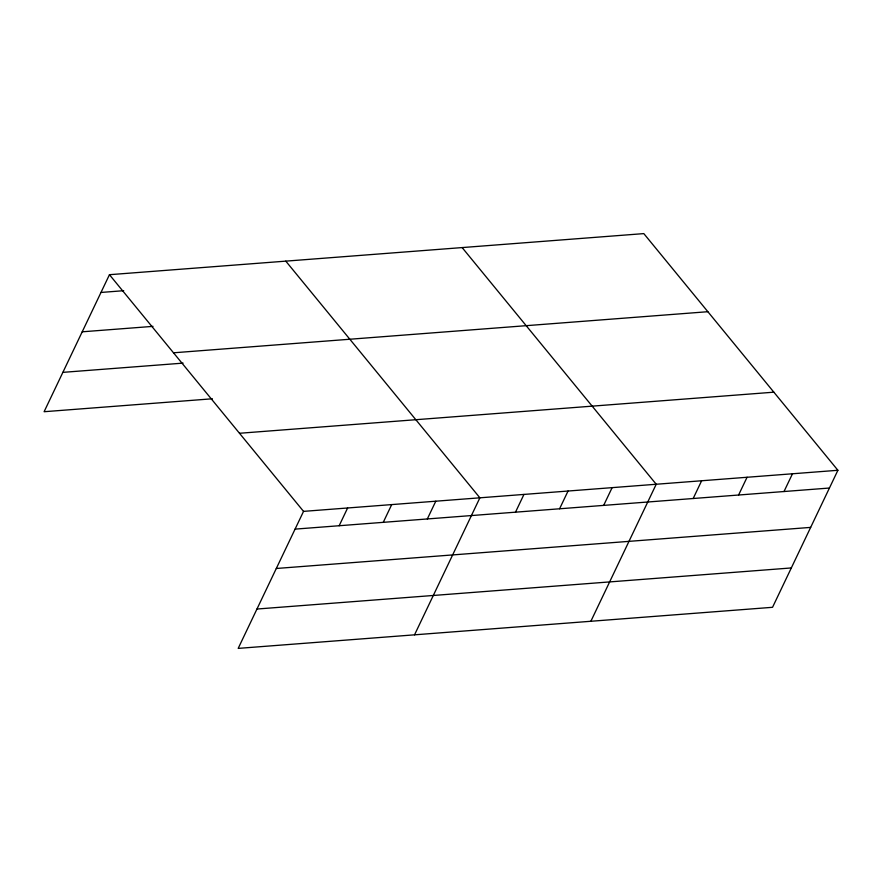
<?xml version="1.0" encoding="UTF-8"?>
<svg xmlns="http://www.w3.org/2000/svg" width="882" height="882" viewBox="0 0 882 882"><rect width="100%" height="100%" fill="white"/><g stroke="black" fill="none" stroke-linecap="round" stroke-linejoin="round"><path stroke-width="1.32" d="M837.9 470.282L303.54 511.373L238.184 648.391L772.544 607.301L837.9 470.282L643.816 233.609L109.456 274.699L44.1 411.718L212.419 398.774M339.162 525.738L347.629 507.977M383.251 522.342L391.718 504.592M427.329 518.958L435.796 501.197M414.529 634.842L479.885 497.812L285.79 261.138M515.496 512.177L523.963 494.416M559.585 508.782L568.052 491.031M603.663 505.397L612.13 487.636M590.863 621.281L656.219 484.251L462.135 247.577M693.175 498.506L701.642 480.756M738.587 495.023L747.065 477.261M784.01 491.528L792.477 473.777M100.989 292.449L123.701 290.696M82.213 331.808L153.016 326.362M173.511 352.8L707.86 311.71M62.876 372.358L183.103 363.119M239.496 433.271L773.856 392.181M295.073 529.123L829.433 488.033M276.309 568.482L810.657 527.392M256.96 609.032L791.319 567.942M109.456 274.699L303.54 511.373"/></g></svg>
